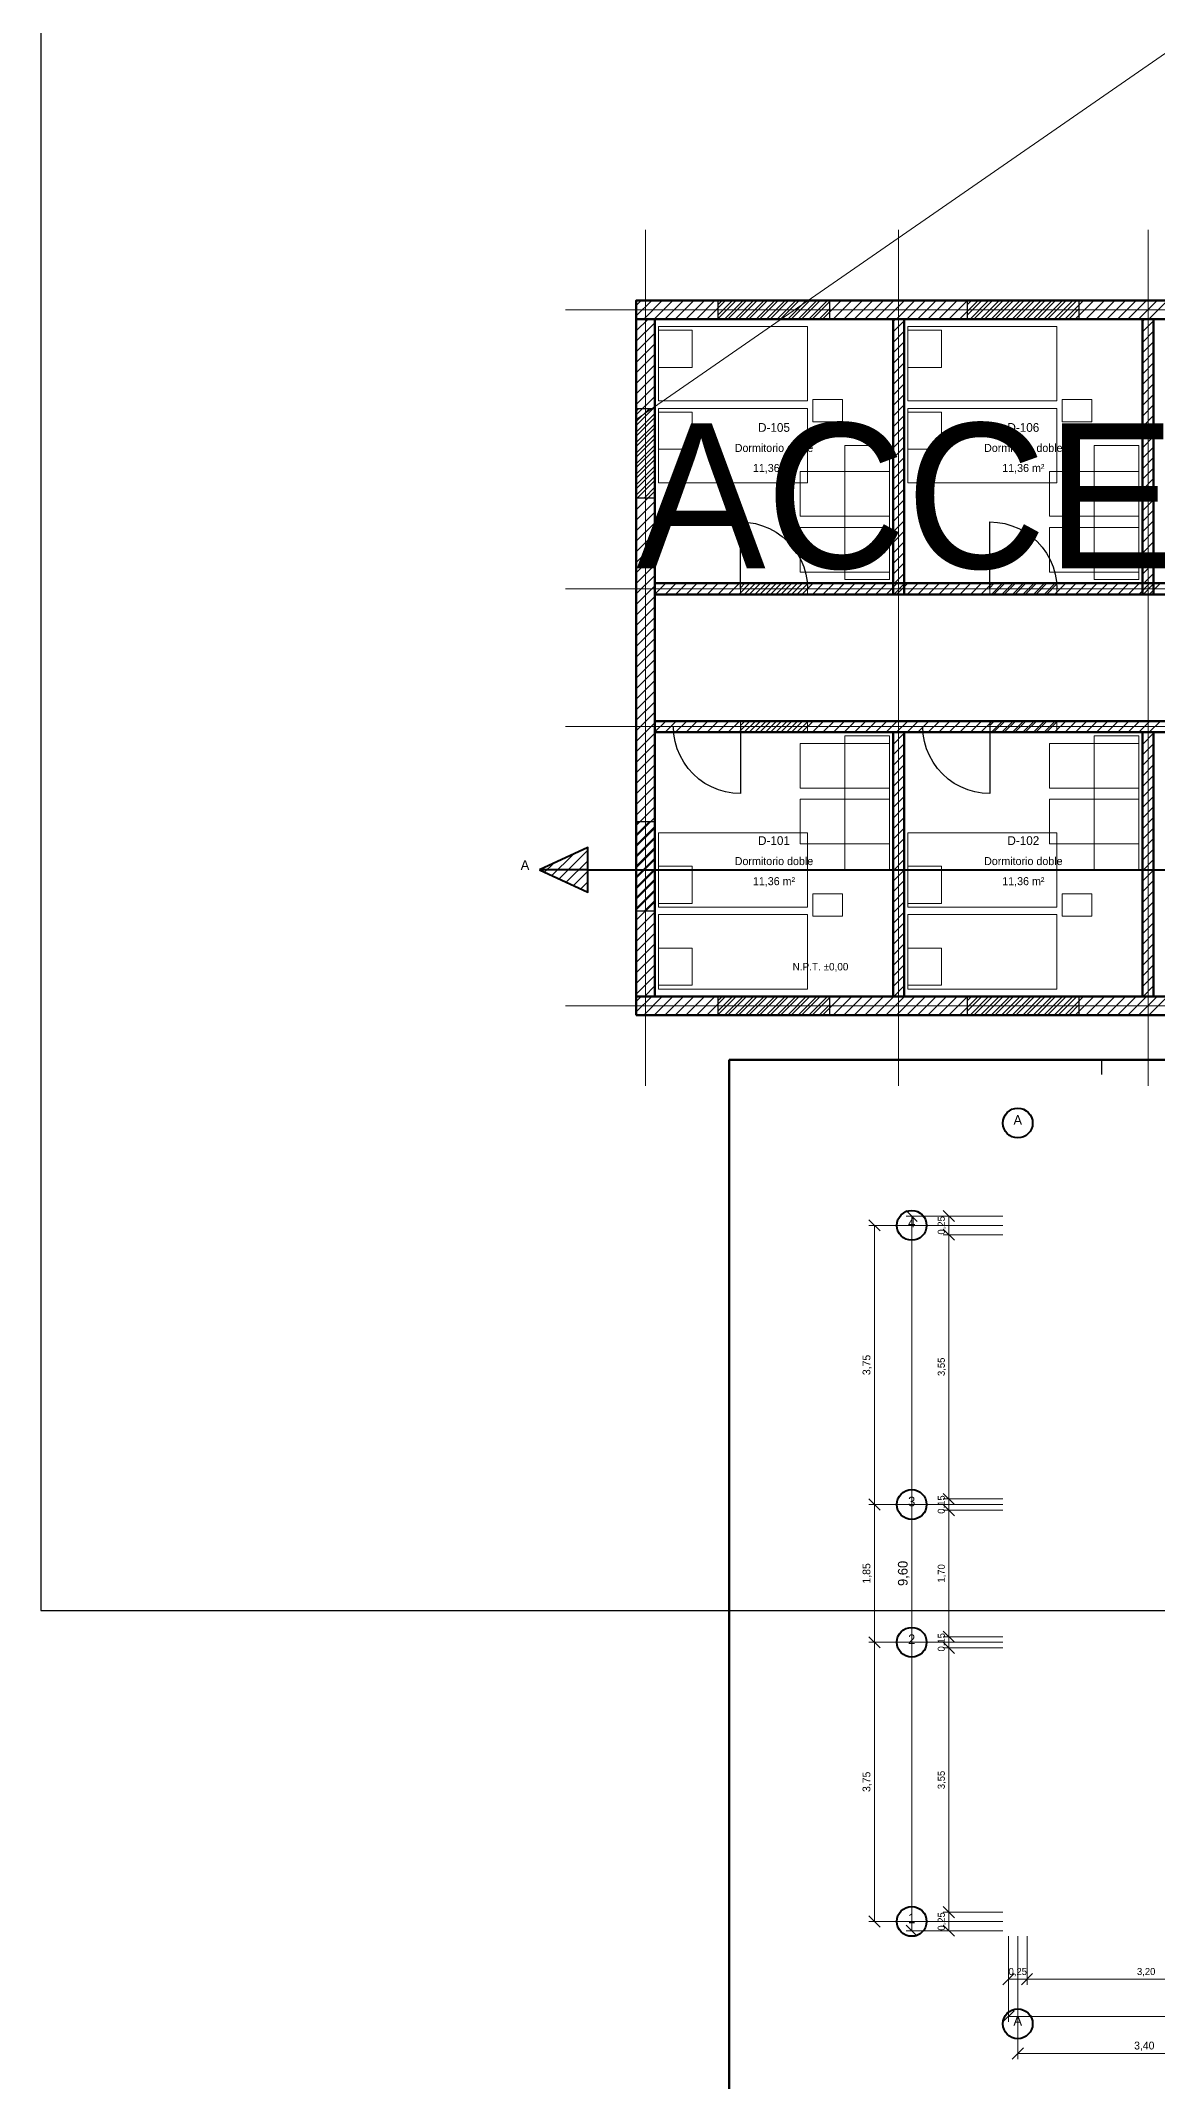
# Model space of a CAD drawing. Header units: metres. Extents: x -8 to 108, y -29 to 108.
# Drawn here: x -8 to 7, y -14.32 to 13.09 of the extents above; entities that cross this region are included whole.
import ezdxf
from ezdxf.enums import TextEntityAlignment as Align

# ---------------------------------------------------------------- set-up
doc = ezdxf.new("R2010")
doc.units = ezdxf.units.M
for name, color, linetype, lineweight in [('carpinteria', 7, 'CONTINUOUS', 25), ('cota', 7, 'CONTINUOUS', 13), ('cota-texto', 7, 'CONTINUOUS', 5), ('eje', 7, 'CONTINUOUS', 13), ('fondo', 7, 'CONTINUOUS', 5), ('hatch', 7, 'CONTINUOUS', 9), ('marco', 7, 'CONTINUOUS', 70), ('marco-fino', 7, 'CONTINUOUS', 25), ('marco-medio', 7, 'CONTINUOUS', 40), ('mobiliario', 7, 'CONTINUOUS', 18), ('muro-corte', 7, 'CONTINUOUS', 60), ('muro-fill', 7, 'CONTINUOUS', 25), ('proyeccion', 7, 'CONTINUOUS', 15), ('tabique-fill', 7, 'CONTINUOUS', 30), ('texto', 7, 'CONTINUOUS', 5), ('texto-suave', 7, 'CONTINUOUS', 5), ('vidrio', 7, 'CONTINUOUS', 18)]:
    doc.layers.add(name, color=color, linetype=linetype, lineweight=lineweight)

msp = doc.modelspace()

# ---------------------------------------------------------------- linework, layer by layer
at = {"layer": 'carpinteria'}
for p, q in [((1.1, 9.6), (2.6, 9.6)), ((1.1, 9.35), (1.1, 9.6)), ((2.6, 9.35), (2.6, 9.6)), ((4.45, 9.6), (5.95, 9.6)), ((4.45, 9.35), (4.45, 9.6)), ((5.95, 9.35), (5.95, 9.6)), ((1.1, 9.35), (2.6, 9.35)), ((4.45, 9.35), (5.95, 9.35)), ((0, 6.95), (0, 8.15)), ((0, 8.15), (0.25, 8.15)), ((0.25, 6.95), (0.25, 8.15)), ((0, 6.95), (0.25, 6.95)), ((1.4, 5.725), (1.4, 6.625)), ((4.75, 5.725), (4.75, 6.625)), ((1.4, 5.725), (1.4, 5.725)), ((4.75, 5.725), (4.75, 5.725)), ((1.4, 3.875), (1.4, 2.975)), ((1.4, 3.875), (1.4, 3.875)), ((4.75, 3.875), (4.75, 2.975)), ((4.75, 3.875), (4.75, 3.875)), ((0, 1.4), (0, 2.6)), ((0, 2.6), (0.25, 2.6)), ((0.25, 1.4), (0.25, 2.6)), ((0, 1.4), (0.25, 1.4)), ((1.1, 0.25), (2.6, 0.25)), ((1.1, 0), (1.1, 0.25)), ((1.1, 0), (2.6, 0)), ((2.6, 0), (2.6, 0.25)), ((4.45, 0.25), (5.95, 0.25)), ((4.45, 0), (4.45, 0.25)), ((4.45, 0), (5.95, 0)), ((5.95, 0), (5.95, 0.25))]:
    msp.add_line(p, q, dxfattribs=at)
for points in [[(1.4, 6.625), (1.501, 6.619), (1.6, 6.602), (1.697, 6.574), (1.79, 6.536), (1.879, 6.487), (1.961, 6.429), (2.036, 6.361), (2.104, 6.286), (2.162, 6.204), (2.211, 6.115), (2.249, 6.022), (2.277, 5.925), (2.294, 5.826), (2.3, 5.725)], [(4.75, 6.625), (4.851, 6.619), (4.95, 6.602), (5.047, 6.574), (5.14, 6.536), (5.229, 6.487), (5.311, 6.429), (5.386, 6.361), (5.454, 6.286), (5.512, 6.204), (5.561, 6.115), (5.599, 6.022), (5.627, 5.925), (5.644, 5.826), (5.65, 5.725)], [(1.4, 2.975), (1.299, 2.981), (1.2, 2.998), (1.103, 3.026), (1.01, 3.064), (0.921, 3.113), (0.839, 3.171), (0.764, 3.239), (0.696, 3.314), (0.638, 3.396), (0.589, 3.485), (0.551, 3.578), (0.523, 3.675), (0.506, 3.774), (0.5, 3.875)], [(4.75, 2.975), (4.649, 2.981), (4.55, 2.998), (4.453, 3.026), (4.36, 3.064), (4.271, 3.113), (4.189, 3.171), (4.114, 3.239), (4.046, 3.314), (3.988, 3.396), (3.939, 3.485), (3.901, 3.578), (3.873, 3.675), (3.856, 3.774), (3.85, 3.875)]]:
    msp.add_lwpolyline(points, dxfattribs=at)
at = {"layer": 'cota'}
for p, q in [((3.625, -2.625), (3.775, -2.775)), ((4.925, -2.7), (3.625, -2.7)), ((3.7, -12.3), (3.7, -2.7)), ((4.125, -2.625), (4.275, -2.775)), ((4.925, -2.7), (4.125, -2.7)), ((4.2, -2.95), (4.2, -2.7)), ((3.125, -2.75), (3.275, -2.9)), ((4.925, -2.825), (3.125, -2.825)), ((3.2, -6.575), (3.2, -2.825)), ((4.125, -2.875), (4.275, -3.025)), ((4.125, -2.875), (4.275, -3.025)), ((4.925, -2.95), (4.125, -2.95)), ((4.925, -2.95), (4.125, -2.95)), ((4.2, -6.5), (4.2, -2.95)), ((3.125, -6.5), (3.275, -6.65)), ((3.125, -6.5), (3.275, -6.65)), ((4.925, -6.575), (3.125, -6.575)), ((4.925, -6.575), (3.125, -6.575)), ((3.2, -8.425), (3.2, -6.575)), ((4.125, -6.425), (4.275, -6.575)), ((4.125, -6.425), (4.275, -6.575)), ((4.925, -6.5), (4.125, -6.5)), ((4.925, -6.5), (4.125, -6.5)), ((4.125, -6.575), (4.275, -6.725)), ((4.125, -6.575), (4.275, -6.725)), ((4.2, -6.65), (4.2, -6.5)), ((4.925, -6.65), (4.125, -6.65)), ((4.925, -6.65), (4.125, -6.65)), ((4.2, -8.35), (4.2, -6.65)), ((3.125, -8.35), (3.275, -8.5)), ((3.125, -8.35), (3.275, -8.5)), ((4.925, -8.425), (3.125, -8.425)), ((4.925, -8.425), (3.125, -8.425)), ((3.2, -12.175), (3.2, -8.425)), ((4.125, -8.275), (4.275, -8.425)), ((4.125, -8.275), (4.275, -8.425)), ((4.925, -8.35), (4.125, -8.35)), ((4.925, -8.35), (4.125, -8.35)), ((4.125, -8.425), (4.275, -8.575)), ((4.125, -8.425), (4.275, -8.575)), ((4.2, -8.5), (4.2, -8.35)), ((4.925, -8.5), (4.125, -8.5)), ((4.925, -8.5), (4.125, -8.5)), ((4.2, -12.05), (4.2, -8.5)), ((4.125, -11.975), (4.275, -12.125)), ((4.125, -11.975), (4.275, -12.125)), ((4.925, -12.05), (4.125, -12.05)), ((4.925, -12.05), (4.125, -12.05)), ((4.2, -12.3), (4.2, -12.05)), ((3.125, -12.1), (3.275, -12.25)), ((4.925, -12.175), (3.125, -12.175)), ((3.625, -12.225), (3.775, -12.375)), ((4.925, -12.3), (3.625, -12.3)), ((4.125, -12.225), (4.275, -12.375)), ((4.925, -12.3), (4.125, -12.3)), ((5, -12.375), (5, -13.525)), ((5, -12.375), (5, -13.025)), ((5.125, -12.375), (5.125, -14.025)), ((5.25, -12.375), (5.25, -13.025)), ((5.25, -12.375), (5.25, -13.025)), ((4.925, -13.025), (5.075, -12.875)), ((5.175, -13.025), (5.325, -12.875)), ((5.175, -13.025), (5.325, -12.875)), ((5, -12.95), (5.25, -12.95)), ((5.25, -12.95), (8.45, -12.95)), ((4.925, -13.525), (5.075, -13.375)), ((5, -13.45), (29, -13.45)), ((5.05, -14.025), (5.2, -13.875)), ((5.125, -13.95), (8.525, -13.95))]:
    msp.add_line(p, q, dxfattribs=at)
at = {"layer": 'eje'}
for p, q in [((0.125, -0.95), (0.125, 10.55)), ((3.525, -0.95), (3.525, 10.55)), ((6.875, -0.95), (6.875, 10.55)), ((-0.95, 9.475), (24.95, 9.475)), ((-0.95, 5.725), (24.95, 5.725)), ((-0.95, 3.875), (24.95, 3.875)), ((-0.95, 0.125), (24.95, 0.125))]:
    msp.add_line(p, q, dxfattribs=at)
at = {"layer": 'fondo'}
for points in [[(1.1, 9.35), (2.6, 9.35), (2.6, 9.6), (1.1, 9.6)], [(4.45, 9.35), (5.95, 9.35), (5.95, 9.6), (4.45, 9.6)], [(0, 6.95), (0.25, 6.95), (0.25, 8.15), (0, 8.15)], [(1.4, 5.65), (2.3, 5.65), (2.3, 5.8), (1.4, 5.8)], [(4.75, 5.65), (5.65, 5.65), (5.65, 5.8), (4.75, 5.8)], [(1.4, 3.8), (2.3, 3.8), (2.3, 3.95), (1.4, 3.95)], [(4.75, 3.8), (5.65, 3.8), (5.65, 3.95), (4.75, 3.95)], [(0, 1.4), (0.25, 1.4), (0.25, 2.6), (0, 2.6)], [(1.1, 0), (2.6, 0), (2.6, 0.25), (1.1, 0.25)], [(4.45, 0), (5.95, 0), (5.95, 0.25), (4.45, 0.25)]]:
    msp.add_lwpolyline(points, close=True, dxfattribs=at)
at = {"layer": 'hatch'}
for p, q in [((0, 9.392), (0.208, 9.6)), ((0, 9.533), (0.067, 9.6)), ((0.1, 9.35), (0.35, 9.6)), ((0.241, 9.35), (0.491, 9.6)), ((0.383, 9.35), (0.633, 9.6)), ((0.524, 9.35), (0.774, 9.6)), ((0.665, 9.35), (0.915, 9.6)), ((0.807, 9.35), (1.057, 9.6)), ((0.948, 9.35), (1.198, 9.6)), ((1.09, 9.35), (1.34, 9.6)), ((1.1, 9.406), (1.294, 9.6)), ((1.1, 9.547), (1.153, 9.6)), ((1.186, 9.35), (1.436, 9.6)), ((1.231, 9.35), (1.481, 9.6)), ((1.327, 9.35), (1.577, 9.6)), ((1.373, 9.35), (1.623, 9.6)), ((1.469, 9.35), (1.719, 9.6)), ((1.514, 9.35), (1.764, 9.6)), ((1.61, 9.35), (1.86, 9.6)), ((1.655, 9.35), (1.905, 9.6)), ((1.751, 9.35), (2.001, 9.6)), ((1.797, 9.35), (2.047, 9.6)), ((1.893, 9.35), (2.143, 9.6)), ((1.938, 9.35), (2.188, 9.6)), ((2.034, 9.35), (2.284, 9.6)), ((2.08, 9.35), (2.33, 9.6)), ((2.176, 9.35), (2.426, 9.6)), ((2.221, 9.35), (2.471, 9.6)), ((2.317, 9.35), (2.567, 9.6)), ((2.363, 9.35), (2.613, 9.6)), ((2.504, 9.35), (2.754, 9.6)), ((2.645, 9.35), (2.895, 9.6)), ((2.787, 9.35), (3.037, 9.6)), ((2.928, 9.35), (3.178, 9.6)), ((3.07, 9.35), (3.32, 9.6)), ((3.211, 9.35), (3.461, 9.6)), ((3.352, 9.35), (3.602, 9.6)), ((3.494, 9.35), (3.744, 9.6)), ((3.635, 9.35), (3.885, 9.6)), ((3.777, 9.35), (4.027, 9.6)), ((3.918, 9.35), (4.168, 9.6)), ((4.06, 9.35), (4.31, 9.6)), ((4.201, 9.35), (4.451, 9.6)), ((4.342, 9.35), (4.592, 9.6)), ((4.45, 9.406), (4.644, 9.6)), ((4.45, 9.547), (4.503, 9.6)), ((4.484, 9.35), (4.734, 9.6)), ((4.536, 9.35), (4.786, 9.6)), ((4.625, 9.35), (4.875, 9.6)), ((4.677, 9.35), (4.927, 9.6)), ((4.767, 9.35), (5.017, 9.6)), ((4.819, 9.35), (5.069, 9.6)), ((4.908, 9.35), (5.158, 9.6)), ((4.96, 9.35), (5.21, 9.6)), ((5.05, 9.35), (5.3, 9.6)), ((5.101, 9.35), (5.351, 9.6)), ((5.191, 9.35), (5.441, 9.6)), ((5.243, 9.35), (5.493, 9.6)), ((5.332, 9.35), (5.582, 9.6)), ((5.384, 9.35), (5.634, 9.6)), ((5.474, 9.35), (5.724, 9.6)), ((5.526, 9.35), (5.776, 9.6)), ((5.615, 9.35), (5.865, 9.6)), ((5.667, 9.35), (5.917, 9.6)), ((5.757, 9.35), (6.007, 9.6)), ((5.898, 9.35), (6.148, 9.6)), ((6.039, 9.35), (6.289, 9.6)), ((6.181, 9.35), (6.431, 9.6)), ((6.322, 9.35), (6.572, 9.6)), ((6.464, 9.35), (6.714, 9.6)), ((6.605, 9.35), (6.855, 9.6)), ((6.747, 9.35), (6.997, 9.6)), ((6.888, 9.35), (7.138, 9.6)), ((0, 9.192), (0.158, 9.35)), ((0, 9.334), (0.016, 9.35)), ((2.459, 9.35), (2.6, 9.491)), ((3.45, 9.318), (3.482, 9.35)), ((3.45, 9.177), (3.6, 9.327)), ((5.809, 9.35), (5.95, 9.491)), ((6.8, 9.318), (6.832, 9.35)), ((6.8, 9.177), (6.95, 9.327)), ((0, 9.051), (0.25, 9.301)), ((0, 8.91), (0.25, 9.16)), ((3.45, 9.036), (3.6, 9.186)), ((6.8, 9.036), (6.95, 9.186)), ((0, 8.768), (0.25, 9.018)), ((0, 8.627), (0.25, 8.877)), ((3.45, 8.894), (3.6, 9.044)), ((3.45, 8.753), (3.6, 8.903)), ((6.8, 8.894), (6.95, 9.044)), ((6.8, 8.753), (6.95, 8.903)), ((0, 8.485), (0.25, 8.735)), ((0, 8.344), (0.25, 8.594)), ((3.45, 8.611), (3.6, 8.761)), ((3.45, 8.47), (3.6, 8.62)), ((6.8, 8.611), (6.95, 8.761)), ((6.8, 8.47), (6.95, 8.62)), ((0, 8.202), (0.25, 8.452)), ((0, 8.061), (0.25, 8.311)), ((3.45, 8.328), (3.6, 8.478)), ((3.45, 8.187), (3.6, 8.337)), ((6.8, 8.328), (6.95, 8.478)), ((6.8, 8.187), (6.95, 8.337)), ((0, 7.92), (0.25, 8.17)), ((0, 7.973), (0.177, 8.15)), ((0, 8.114), (0.036, 8.15)), ((0, 7.831), (0.25, 8.081)), ((0, 7.778), (0.25, 8.028)), ((3.45, 8.046), (3.6, 8.196)), ((3.45, 7.904), (3.6, 8.054)), ((6.8, 8.046), (6.95, 8.196)), ((6.8, 7.904), (6.95, 8.054)), ((0, 7.69), (0.25, 7.94)), ((0, 7.637), (0.25, 7.887)), ((0, 7.549), (0.25, 7.799)), ((0, 7.495), (0.25, 7.745)), ((3.45, 7.763), (3.6, 7.913)), ((3.45, 7.621), (3.6, 7.771)), ((6.8, 7.763), (6.95, 7.913)), ((6.8, 7.621), (6.95, 7.771)), ((0, 7.407), (0.25, 7.657)), ((0, 7.354), (0.25, 7.604)), ((0, 7.266), (0.25, 7.516)), ((0, 7.212), (0.25, 7.462)), ((3.45, 7.48), (3.6, 7.63)), ((3.45, 7.338), (3.6, 7.488)), ((6.8, 7.48), (6.95, 7.63)), ((6.8, 7.338), (6.95, 7.488)), ((0, 7.124), (0.25, 7.374)), ((0, 7.071), (0.25, 7.321)), ((0, 6.983), (0.25, 7.233)), ((0, 6.93), (0.25, 7.18)), ((3.45, 7.197), (3.6, 7.347)), ((3.45, 7.056), (3.6, 7.206)), ((6.8, 7.197), (6.95, 7.347)), ((6.8, 7.056), (6.95, 7.206)), ((0, 6.788), (0.25, 7.038)), ((0, 6.647), (0.25, 6.897)), ((0.109, 6.95), (0.25, 7.091)), ((3.45, 6.914), (3.6, 7.064)), ((3.45, 6.773), (3.6, 6.923)), ((6.8, 6.914), (6.95, 7.064)), ((6.8, 6.773), (6.95, 6.923)), ((0, 6.505), (0.25, 6.755)), ((0, 6.364), (0.25, 6.614)), ((3.45, 6.631), (3.6, 6.781)), ((3.45, 6.49), (3.6, 6.64)), ((6.8, 6.631), (6.95, 6.781)), ((6.8, 6.49), (6.95, 6.64)), ((0, 6.223), (0.25, 6.473)), ((0, 6.081), (0.25, 6.331)), ((3.45, 6.349), (3.6, 6.499)), ((3.45, 6.207), (3.6, 6.357)), ((6.8, 6.349), (6.95, 6.499)), ((6.8, 6.207), (6.95, 6.357)), ((0, 5.94), (0.25, 6.19)), ((0, 5.798), (0.25, 6.048)), ((3.45, 6.066), (3.6, 6.216)), ((3.45, 5.924), (3.6, 6.074)), ((6.8, 6.066), (6.95, 6.216)), ((6.8, 5.924), (6.95, 6.074)), ((0, 5.657), (0.25, 5.907)), ((0, 5.515), (0.25, 5.765)), ((0.25, 5.655), (0.395, 5.8)), ((0.25, 5.796), (0.254, 5.8)), ((0.387, 5.65), (0.537, 5.8)), ((0.528, 5.65), (0.678, 5.8)), ((0.669, 5.65), (0.819, 5.8)), ((0.811, 5.65), (0.961, 5.8)), ((0.952, 5.65), (1.102, 5.8)), ((1.094, 5.65), (1.244, 5.8)), ((1.235, 5.65), (1.385, 5.8)), ((1.376, 5.65), (1.526, 5.8)), ((1.4, 5.74), (1.46, 5.8)), ((1.451, 5.65), (1.601, 5.8)), ((1.518, 5.65), (1.668, 5.8)), ((1.593, 5.65), (1.743, 5.8)), ((1.659, 5.65), (1.809, 5.8)), ((1.734, 5.65), (1.884, 5.8)), ((1.801, 5.65), (1.951, 5.8)), ((1.876, 5.65), (2.026, 5.8)), ((1.942, 5.65), (2.092, 5.8)), ((2.017, 5.65), (2.167, 5.8)), ((2.084, 5.65), (2.234, 5.8)), ((2.159, 5.65), (2.3, 5.791)), ((2.225, 5.65), (2.375, 5.8)), ((2.366, 5.65), (2.516, 5.8)), ((2.508, 5.65), (2.658, 5.8)), ((2.649, 5.65), (2.799, 5.8)), ((2.791, 5.65), (2.941, 5.8)), ((2.932, 5.65), (3.082, 5.8)), ((3.074, 5.65), (3.224, 5.8)), ((3.215, 5.65), (3.365, 5.8)), ((3.356, 5.65), (3.506, 5.8)), ((3.45, 5.783), (3.6, 5.933)), ((3.459, 5.65), (3.6, 5.791)), ((3.498, 5.65), (3.648, 5.8)), ((3.639, 5.65), (3.789, 5.8)), ((3.781, 5.65), (3.931, 5.8)), ((3.922, 5.65), (4.072, 5.8)), ((4.063, 5.65), (4.213, 5.8)), ((4.205, 5.65), (4.355, 5.8)), ((4.346, 5.65), (4.496, 5.8)), ((4.488, 5.65), (4.638, 5.8)), ((4.629, 5.65), (4.779, 5.8)), ((4.75, 5.74), (4.81, 5.8)), ((4.771, 5.65), (4.921, 5.8)), ((4.801, 5.65), (4.951, 5.8)), ((4.912, 5.65), (5.062, 5.8)), ((4.943, 5.65), (5.093, 5.8)), ((5.053, 5.65), (5.203, 5.8)), ((5.084, 5.65), (5.234, 5.8)), ((5.195, 5.65), (5.345, 5.8)), ((5.226, 5.65), (5.376, 5.8)), ((5.336, 5.65), (5.486, 5.8)), ((5.367, 5.65), (5.517, 5.8)), ((5.478, 5.65), (5.628, 5.8)), ((5.509, 5.65), (5.65, 5.791)), ((5.619, 5.65), (5.769, 5.8)), ((5.761, 5.65), (5.911, 5.8)), ((5.902, 5.65), (6.052, 5.8)), ((6.043, 5.65), (6.193, 5.8)), ((6.185, 5.65), (6.335, 5.8)), ((6.326, 5.65), (6.476, 5.8)), ((6.468, 5.65), (6.618, 5.8)), ((6.609, 5.65), (6.759, 5.8)), ((6.751, 5.65), (6.901, 5.8)), ((6.8, 5.783), (6.95, 5.933)), ((6.809, 5.65), (6.95, 5.791)), ((6.892, 5.65), (7.042, 5.8)), ((0, 5.374), (0.25, 5.624)), ((0, 5.233), (0.25, 5.483)), ((0, 5.091), (0.25, 5.341)), ((0, 4.95), (0.25, 5.2)), ((0, 4.808), (0.25, 5.058)), ((0, 4.667), (0.25, 4.917)), ((0, 4.525), (0.25, 4.775)), ((0, 4.384), (0.25, 4.634)), ((0, 4.243), (0.25, 4.493)), ((0, 4.101), (0.25, 4.351)), ((0, 3.96), (0.25, 4.21)), ((0, 3.818), (0.25, 4.068)), ((0, 3.677), (0.25, 3.927)), ((0.25, 3.805), (0.395, 3.95)), ((0.25, 3.946), (0.254, 3.95)), ((0.387, 3.8), (0.537, 3.95)), ((0.528, 3.8), (0.678, 3.95)), ((0.669, 3.8), (0.819, 3.95)), ((0.811, 3.8), (0.961, 3.95)), ((0.952, 3.8), (1.102, 3.95)), ((1.094, 3.8), (1.244, 3.95)), ((1.235, 3.8), (1.385, 3.95)), ((1.376, 3.8), (1.526, 3.95)), ((1.4, 3.89), (1.46, 3.95)), ((1.451, 3.8), (1.601, 3.95)), ((1.518, 3.8), (1.668, 3.95)), ((1.593, 3.8), (1.743, 3.95)), ((1.659, 3.8), (1.809, 3.95)), ((1.734, 3.8), (1.884, 3.95)), ((1.801, 3.8), (1.951, 3.95)), ((1.876, 3.8), (2.026, 3.95)), ((1.942, 3.8), (2.092, 3.95)), ((2.017, 3.8), (2.167, 3.95)), ((2.084, 3.8), (2.234, 3.95)), ((2.159, 3.8), (2.3, 3.941)), ((2.225, 3.8), (2.375, 3.95)), ((2.366, 3.8), (2.516, 3.95)), ((2.508, 3.8), (2.658, 3.95)), ((2.649, 3.8), (2.799, 3.95)), ((2.791, 3.8), (2.941, 3.95)), ((2.932, 3.8), (3.082, 3.95)), ((3.074, 3.8), (3.224, 3.95)), ((3.215, 3.8), (3.365, 3.95)), ((3.356, 3.8), (3.506, 3.95)), ((3.498, 3.8), (3.648, 3.95)), ((3.639, 3.8), (3.789, 3.95)), ((3.781, 3.8), (3.931, 3.95)), ((3.922, 3.8), (4.072, 3.95)), ((4.063, 3.8), (4.213, 3.95)), ((4.205, 3.8), (4.355, 3.95)), ((4.346, 3.8), (4.496, 3.95)), ((4.488, 3.8), (4.638, 3.95)), ((4.629, 3.8), (4.779, 3.95)), ((4.75, 3.89), (4.81, 3.95)), ((4.771, 3.8), (4.921, 3.95)), ((4.801, 3.8), (4.951, 3.95)), ((4.912, 3.8), (5.062, 3.95)), ((4.943, 3.8), (5.093, 3.95)), ((5.053, 3.8), (5.203, 3.95)), ((5.084, 3.8), (5.234, 3.95)), ((5.195, 3.8), (5.345, 3.95)), ((5.226, 3.8), (5.376, 3.95)), ((5.336, 3.8), (5.486, 3.95)), ((5.367, 3.8), (5.517, 3.95)), ((5.478, 3.8), (5.628, 3.95)), ((5.509, 3.8), (5.65, 3.941)), ((5.619, 3.8), (5.769, 3.95)), ((5.761, 3.8), (5.911, 3.95)), ((5.902, 3.8), (6.052, 3.95)), ((6.043, 3.8), (6.193, 3.95)), ((6.185, 3.8), (6.335, 3.95)), ((6.326, 3.8), (6.476, 3.95)), ((6.468, 3.8), (6.618, 3.95)), ((6.609, 3.8), (6.759, 3.95)), ((6.751, 3.8), (6.901, 3.95)), ((6.892, 3.8), (7.042, 3.95)), ((0, 3.536), (0.25, 3.786)), ((0, 3.394), (0.25, 3.644)), ((3.45, 3.777), (3.473, 3.8)), ((3.45, 3.636), (3.6, 3.786)), ((3.45, 3.494), (3.6, 3.644)), ((6.8, 3.777), (6.823, 3.8)), ((6.8, 3.636), (6.95, 3.786)), ((6.8, 3.494), (6.95, 3.644)), ((0, 3.253), (0.25, 3.503)), ((0, 3.111), (0.25, 3.361)), ((3.45, 3.353), (3.6, 3.503)), ((3.45, 3.211), (3.6, 3.361)), ((6.8, 3.353), (6.95, 3.503)), ((6.8, 3.211), (6.95, 3.361)), ((0, 2.97), (0.25, 3.22)), ((0, 2.828), (0.25, 3.078)), ((3.45, 3.07), (3.6, 3.22)), ((3.45, 2.928), (3.6, 3.078)), ((6.8, 3.07), (6.95, 3.22)), ((6.8, 2.928), (6.95, 3.078)), ((0, 2.687), (0.25, 2.937)), ((0, 2.546), (0.25, 2.796)), ((3.45, 2.787), (3.6, 2.937)), ((3.45, 2.646), (3.6, 2.796)), ((6.8, 2.787), (6.95, 2.937)), ((6.8, 2.646), (6.95, 2.796)), ((0, 2.404), (0.25, 2.654)), ((0, 2.423), (0.177, 2.6)), ((0, 2.564), (0.036, 2.6)), ((0, 2.281), (0.25, 2.531)), ((0, 2.263), (0.25, 2.513)), ((3.45, 2.504), (3.6, 2.654)), ((3.45, 2.363), (3.6, 2.513)), ((6.8, 2.504), (6.95, 2.654)), ((6.8, 2.363), (6.95, 2.513)), ((-1.037, 1.829), (-0.65, 2.216)), ((0, 2.14), (0.25, 2.39)), ((0, 2.121), (0.25, 2.371)), ((0, 1.999), (0.25, 2.249)), ((0, 1.98), (0.25, 2.23)), ((3.45, 2.221), (3.6, 2.371)), ((3.45, 2.08), (3.6, 2.23)), ((6.8, 2.221), (6.95, 2.371)), ((6.8, 2.08), (6.95, 2.23)), ((-1.231, 1.918), (-1.112, 2.037)), ((-1.134, 1.873), (-0.849, 2.158)), ((-0.94, 1.784), (-0.65, 2.074)), ((-0.844, 1.739), (-0.65, 1.933)), ((0, 1.857), (0.25, 2.107)), ((0, 1.838), (0.25, 2.088)), ((0, 1.716), (0.25, 1.966)), ((0, 1.697), (0.25, 1.947)), ((3.45, 1.938), (3.6, 2.088)), ((3.45, 1.797), (3.6, 1.947)), ((6.8, 1.938), (6.95, 2.088)), ((6.8, 1.797), (6.95, 1.947)), ((-0.747, 1.695), (-0.65, 1.791)), ((0, 1.574), (0.25, 1.824)), ((0, 1.556), (0.25, 1.806)), ((0, 1.433), (0.25, 1.683)), ((0, 1.414), (0.25, 1.664)), ((3.45, 1.656), (3.6, 1.806)), ((3.45, 1.514), (3.6, 1.664)), ((6.8, 1.656), (6.95, 1.806)), ((6.8, 1.514), (6.95, 1.664)), ((0, 1.273), (0.25, 1.523)), ((0, 1.131), (0.25, 1.381)), ((0.109, 1.4), (0.25, 1.541)), ((3.45, 1.373), (3.6, 1.523)), ((3.45, 1.231), (3.6, 1.381)), ((6.8, 1.373), (6.95, 1.523)), ((6.8, 1.231), (6.95, 1.381)), ((0, 0.99), (0.25, 1.24)), ((0, 0.849), (0.25, 1.099)), ((3.45, 1.09), (3.6, 1.24)), ((3.45, 0.949), (3.6, 1.099)), ((6.8, 1.09), (6.95, 1.24)), ((6.8, 0.949), (6.95, 1.099)), ((0, 0.707), (0.25, 0.957)), ((3.45, 0.807), (3.6, 0.957)), ((6.8, 0.807), (6.95, 0.957)), ((0, 0.566), (0.25, 0.816)), ((0, 0.424), (0.25, 0.674)), ((3.45, 0.666), (3.6, 0.816)), ((3.45, 0.524), (3.6, 0.674)), ((6.8, 0.666), (6.95, 0.816)), ((6.8, 0.524), (6.95, 0.674)), ((0, 0.283), (0.25, 0.533)), ((0.109, 0.25), (0.25, 0.391)), ((3.45, 0.383), (3.6, 0.533)), ((3.459, 0.25), (3.6, 0.391)), ((6.8, 0.383), (6.95, 0.533)), ((6.809, 0.25), (6.95, 0.391)), ((0, 0.042), (0.208, 0.25)), ((0, 0.183), (0.067, 0.25)), ((0.1, 0), (0.35, 0.25)), ((0.241, 0), (0.491, 0.25)), ((0.383, 0), (0.633, 0.25)), ((0.524, 0), (0.774, 0.25)), ((0.665, 0), (0.915, 0.25)), ((0.807, 0), (1.057, 0.25)), ((0.948, 0), (1.198, 0.25)), ((1.09, 0), (1.34, 0.25)), ((1.1, 0.056), (1.294, 0.25)), ((1.1, 0.197), (1.153, 0.25)), ((1.186, 0), (1.436, 0.25)), ((1.231, 0), (1.481, 0.25)), ((1.327, 0), (1.577, 0.25)), ((1.373, 0), (1.623, 0.25)), ((1.469, 0), (1.719, 0.25)), ((1.514, 0), (1.764, 0.25)), ((1.61, 0), (1.86, 0.25)), ((1.655, 0), (1.905, 0.25)), ((1.751, 0), (2.001, 0.25)), ((1.797, 0), (2.047, 0.25)), ((1.893, 0), (2.143, 0.25)), ((1.938, 0), (2.188, 0.25)), ((2.034, 0), (2.284, 0.25)), ((2.08, 0), (2.33, 0.25)), ((2.176, 0), (2.426, 0.25)), ((2.221, 0), (2.471, 0.25)), ((2.317, 0), (2.567, 0.25)), ((2.363, 0), (2.613, 0.25)), ((2.459, 0), (2.6, 0.141)), ((2.504, 0), (2.754, 0.25)), ((2.645, 0), (2.895, 0.25)), ((2.787, 0), (3.037, 0.25)), ((2.928, 0), (3.178, 0.25)), ((3.07, 0), (3.32, 0.25)), ((3.211, 0), (3.461, 0.25)), ((3.352, 0), (3.602, 0.25)), ((3.494, 0), (3.744, 0.25)), ((3.635, 0), (3.885, 0.25)), ((3.777, 0), (4.027, 0.25)), ((3.918, 0), (4.168, 0.25)), ((4.06, 0), (4.31, 0.25)), ((4.201, 0), (4.451, 0.25)), ((4.342, 0), (4.592, 0.25)), ((4.45, 0.056), (4.644, 0.25)), ((4.45, 0.197), (4.503, 0.25)), ((4.484, 0), (4.734, 0.25)), ((4.536, 0), (4.786, 0.25)), ((4.625, 0), (4.875, 0.25)), ((4.677, 0), (4.927, 0.25)), ((4.767, 0), (5.017, 0.25)), ((4.819, 0), (5.069, 0.25)), ((4.908, 0), (5.158, 0.25)), ((4.96, 0), (5.21, 0.25)), ((5.05, 0), (5.3, 0.25)), ((5.101, 0), (5.351, 0.25)), ((5.191, 0), (5.441, 0.25)), ((5.243, 0), (5.493, 0.25)), ((5.332, 0), (5.582, 0.25)), ((5.384, 0), (5.634, 0.25)), ((5.474, 0), (5.724, 0.25)), ((5.526, 0), (5.776, 0.25)), ((5.615, 0), (5.865, 0.25)), ((5.667, 0), (5.917, 0.25)), ((5.757, 0), (6.007, 0.25)), ((5.809, 0), (5.95, 0.141)), ((5.898, 0), (6.148, 0.25)), ((6.039, 0), (6.289, 0.25)), ((6.181, 0), (6.431, 0.25)), ((6.322, 0), (6.572, 0.25)), ((6.464, 0), (6.714, 0.25)), ((6.605, 0), (6.855, 0.25)), ((6.747, 0), (6.997, 0.25)), ((6.888, 0), (7.138, 0.25))]:
    msp.add_line(p, q, dxfattribs=at)
at = {"layer": 'marco'}
for p, q in [((1.25, -0.6), (41.45, -0.6)), ((1.25, -29.1), (1.25, -0.6))]:
    msp.add_line(p, q, dxfattribs=at)
at = {"layer": 'marco-fino'}
msp.add_line((6.25, -0.6), (6.25, -0.8), dxfattribs=at)
msp.add_lwpolyline([(-8, -8), (108, -8), (108, 108), (-8, 108)], close=True, dxfattribs=at)
at = {"layer": 'marco-medio'}
for q in [(-1.3, 1.95), (24.65, 1.95)]:
    msp.add_line((-0.65, 1.95), q, dxfattribs=at)
msp.add_lwpolyline([(-1.3, 1.95), (-0.65, 1.65), (-0.65, 2.25)], close=True, dxfattribs=at)
for centre in [(5.125, -1.45), (3.7, -2.825), (3.7, -6.575), (3.7, -8.425), (3.7, -12.175), (5.125, -13.55)]:
    msp.add_circle(centre, 0.2, dxfattribs=at)
at = {"layer": 'mobiliario'}
for points in [[(0.3, 8.25), (2.3, 8.25), (2.3, 9.25), (0.3, 9.25)], [(0.3, 8.7), (0.75, 8.7), (0.75, 9.2), (0.3, 9.2)], [(3.65, 8.25), (5.65, 8.25), (5.65, 9.25), (3.65, 9.25)], [(3.65, 8.7), (4.1, 8.7), (4.1, 9.2), (3.65, 9.2)], [(2.37, 7.97), (2.77, 7.97), (2.77, 8.27), (2.37, 8.27)], [(5.72, 7.97), (6.12, 7.97), (6.12, 8.27), (5.72, 8.27)], [(0.3, 7.15), (2.3, 7.15), (2.3, 8.15), (0.3, 8.15)], [(0.3, 7.6), (0.75, 7.6), (0.75, 8.1), (0.3, 8.1)], [(3.65, 7.15), (5.65, 7.15), (5.65, 8.15), (3.65, 8.15)], [(3.65, 7.6), (4.1, 7.6), (4.1, 8.1), (3.65, 8.1)], [(2.8, 5.85), (3.4, 5.85), (3.4, 7.65), (2.8, 7.65)], [(6.15, 5.85), (6.75, 5.85), (6.75, 7.65), (6.15, 7.65)], [(2.2, 6.7), (3.4, 6.7), (3.4, 7.3), (2.2, 7.3)], [(5.55, 6.7), (6.75, 6.7), (6.75, 7.3), (5.55, 7.3)], [(2.2, 5.95), (3.4, 5.95), (3.4, 6.55), (2.2, 6.55)], [(5.55, 5.95), (6.75, 5.95), (6.75, 6.55), (5.55, 6.55)], [(2.2, 3.05), (3.4, 3.05), (3.4, 3.65), (2.2, 3.65)], [(2.8, 1.95), (3.4, 1.95), (3.4, 3.75), (2.8, 3.75)], [(5.55, 3.05), (6.75, 3.05), (6.75, 3.65), (5.55, 3.65)], [(6.15, 1.95), (6.75, 1.95), (6.75, 3.75), (6.15, 3.75)], [(2.2, 2.3), (3.4, 2.3), (3.4, 2.9), (2.2, 2.9)], [(5.55, 2.3), (6.75, 2.3), (6.75, 2.9), (5.55, 2.9)], [(0.3, 1.45), (2.3, 1.45), (2.3, 2.45), (0.3, 2.45)], [(3.65, 1.45), (5.65, 1.45), (5.65, 2.45), (3.65, 2.45)], [(0.3, 1.5), (0.75, 1.5), (0.75, 2), (0.3, 2)], [(3.65, 1.5), (4.1, 1.5), (4.1, 2), (3.65, 2)], [(2.37, 1.33), (2.77, 1.33), (2.77, 1.63), (2.37, 1.63)], [(5.72, 1.33), (6.12, 1.33), (6.12, 1.63), (5.72, 1.63)], [(0.3, 0.35), (2.3, 0.35), (2.3, 1.35), (0.3, 1.35)], [(3.65, 0.35), (5.65, 0.35), (5.65, 1.35), (3.65, 1.35)], [(0.3, 0.4), (0.75, 0.4), (0.75, 0.9), (0.3, 0.9)], [(3.65, 0.4), (4.1, 0.4), (4.1, 0.9), (3.65, 0.9)]]:
    msp.add_lwpolyline(points, close=True, dxfattribs=at)
at = {"layer": 'muro-corte'}
for points in [[(0, 9.35), (24, 9.35), (24, 9.6), (0, 9.6)], [(0, 0.25), (0.25, 0.25), (0.25, 9.35), (0, 9.35)], [(3.45, 5.65), (3.6, 5.65), (3.6, 9.35), (3.45, 9.35)], [(6.8, 5.65), (6.95, 5.65), (6.95, 9.35), (6.8, 9.35)], [(0.25, 5.65), (16.65, 5.65), (16.65, 5.8), (0.25, 5.8)], [(0.25, 3.8), (16.65, 3.8), (16.65, 3.95), (0.25, 3.95)], [(3.45, 0.25), (3.6, 0.25), (3.6, 3.8), (3.45, 3.8)], [(6.8, 0.25), (6.95, 0.25), (6.95, 3.8), (6.8, 3.8)], [(0, 0), (24, 0), (24, 0.25), (0, 0.25)]]:
    msp.add_lwpolyline(points, close=True, dxfattribs=at)
at = {"layer": 'muro-fill'}
for points in [[(0, 9.35), (24, 9.35), (24, 9.6), (0, 9.6)], [(0, 0.25), (0.25, 0.25), (0.25, 9.35), (0, 9.35)], [(0, 0), (24, 0), (24, 0.25), (0, 0.25)]]:
    msp.add_lwpolyline(points, close=True, dxfattribs=at)
at = {"layer": 'proyeccion'}
msp.add_line((52, 44), (0, 8), dxfattribs=at)
at = {"layer": 'tabique-fill'}
for points in [[(3.45, 5.65), (3.6, 5.65), (3.6, 9.35), (3.45, 9.35)], [(6.8, 5.65), (6.95, 5.65), (6.95, 9.35), (6.8, 9.35)], [(0.25, 5.65), (16.65, 5.65), (16.65, 5.8), (0.25, 5.8)], [(0.25, 3.8), (16.65, 3.8), (16.65, 3.95), (0.25, 3.95)], [(3.45, 0.25), (3.6, 0.25), (3.6, 3.8), (3.45, 3.8)], [(6.8, 0.25), (6.95, 0.25), (6.95, 3.8), (6.8, 3.8)]]:
    msp.add_lwpolyline(points, close=True, dxfattribs=at)
at = {"layer": 'vidrio'}
for p, q in [((1.1, 9.475), (2.6, 9.475)), ((4.45, 9.475), (5.95, 9.475)), ((0.125, 6.95), (0.125, 8.15)), ((0.125, 1.4), (0.125, 2.6)), ((1.1, 0.125), (2.6, 0.125)), ((4.45, 0.125), (5.95, 0.125))]:
    msp.add_line(p, q, dxfattribs=at)

# ---------------------------------------------------------------- texts
at = {"layer": 'cota-texto'}
for s, height, p in [('0,25', 0.095, (4.145, -2.825)), ('3,75', 0.105, (3.145, -4.7)), ('3,55', 0.095, (4.145, -4.725)), ('0,15', 0.095, (4.145, -6.575)), ('1,85', 0.105, (3.145, -7.5)), ('9,60', 0.13, (3.645, -7.5)), ('1,70', 0.095, (4.145, -7.5)), ('0,15', 0.095, (4.145, -8.425)), ('3,75', 0.105, (3.145, -10.3)), ('3,55', 0.095, (4.145, -10.275)), ('0,25', 0.095, (4.145, -12.175))]:
    msp.add_text(s, height=height, rotation=90, dxfattribs=at).set_placement(p, align=Align.CENTER)
for s, height, p in [('0,25', 0.095, (5.125, -12.895)), ('3,20', 0.095, (6.85, -12.895)), ('3,40', 0.105, (6.825, -13.895))]:
    msp.add_text(s, height=height, dxfattribs=at).set_placement(p, align=Align.CENTER)
at = {"layer": 'texto'}
msp.add_text('ACCESO', height=1.95, dxfattribs=at).set_placement((0, 6))
for s, height, p in [('D-105', 0.1175, (1.85, 7.835)), ('D-106', 0.1175, (5.2, 7.835)), ('Dormitorio doble', 0.1075, (1.85, 7.565)), ('Dormitorio doble', 0.1075, (5.2, 7.565)), ('D-101', 0.1175, (1.85, 2.285)), ('D-102', 0.1175, (5.2, 2.285)), ('A', 0.13, (-1.495, 1.95)), ('Dormitorio doble', 0.1075, (1.85, 2.015)), ('Dormitorio doble', 0.1075, (5.2, 2.015)), ('A', 0.13, (5.125, -1.474)), ('4', 0.13, (3.7, -2.849)), ('3', 0.13, (3.7, -6.599)), ('2', 0.13, (3.7, -8.449)), ('1', 0.13, (3.7, -12.199)), ('A', 0.13, (5.125, -13.574))]:
    msp.add_text(s, height=height, dxfattribs=at).set_placement(p, align=Align.CENTER)
at = {"layer": 'texto-suave'}
for p in [(1.85, 7.295), (5.2, 7.295), (1.85, 1.745), (5.2, 1.745)]:
    msp.add_text('11,36 m²', height=0.1075, dxfattribs=at).set_placement(p, align=Align.CENTER)
msp.add_text('N.P.T. ±0,00', height=0.1, dxfattribs=at).set_placement((2.1, 0.6))

doc.saveas('drawing.dxf')
